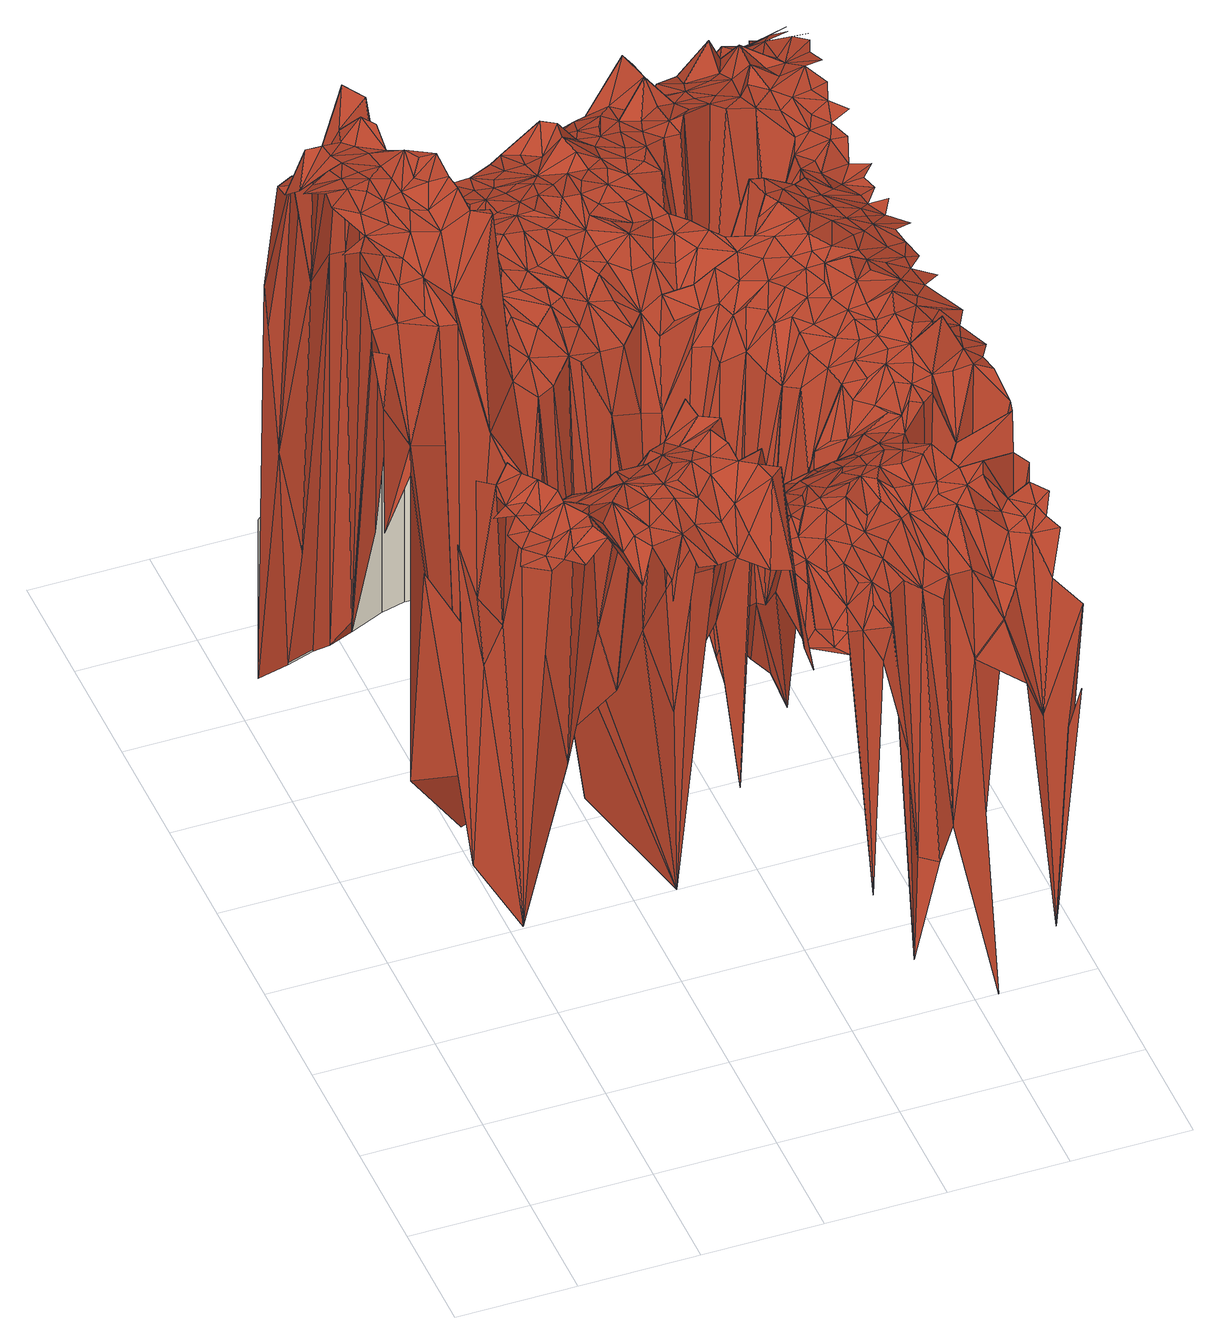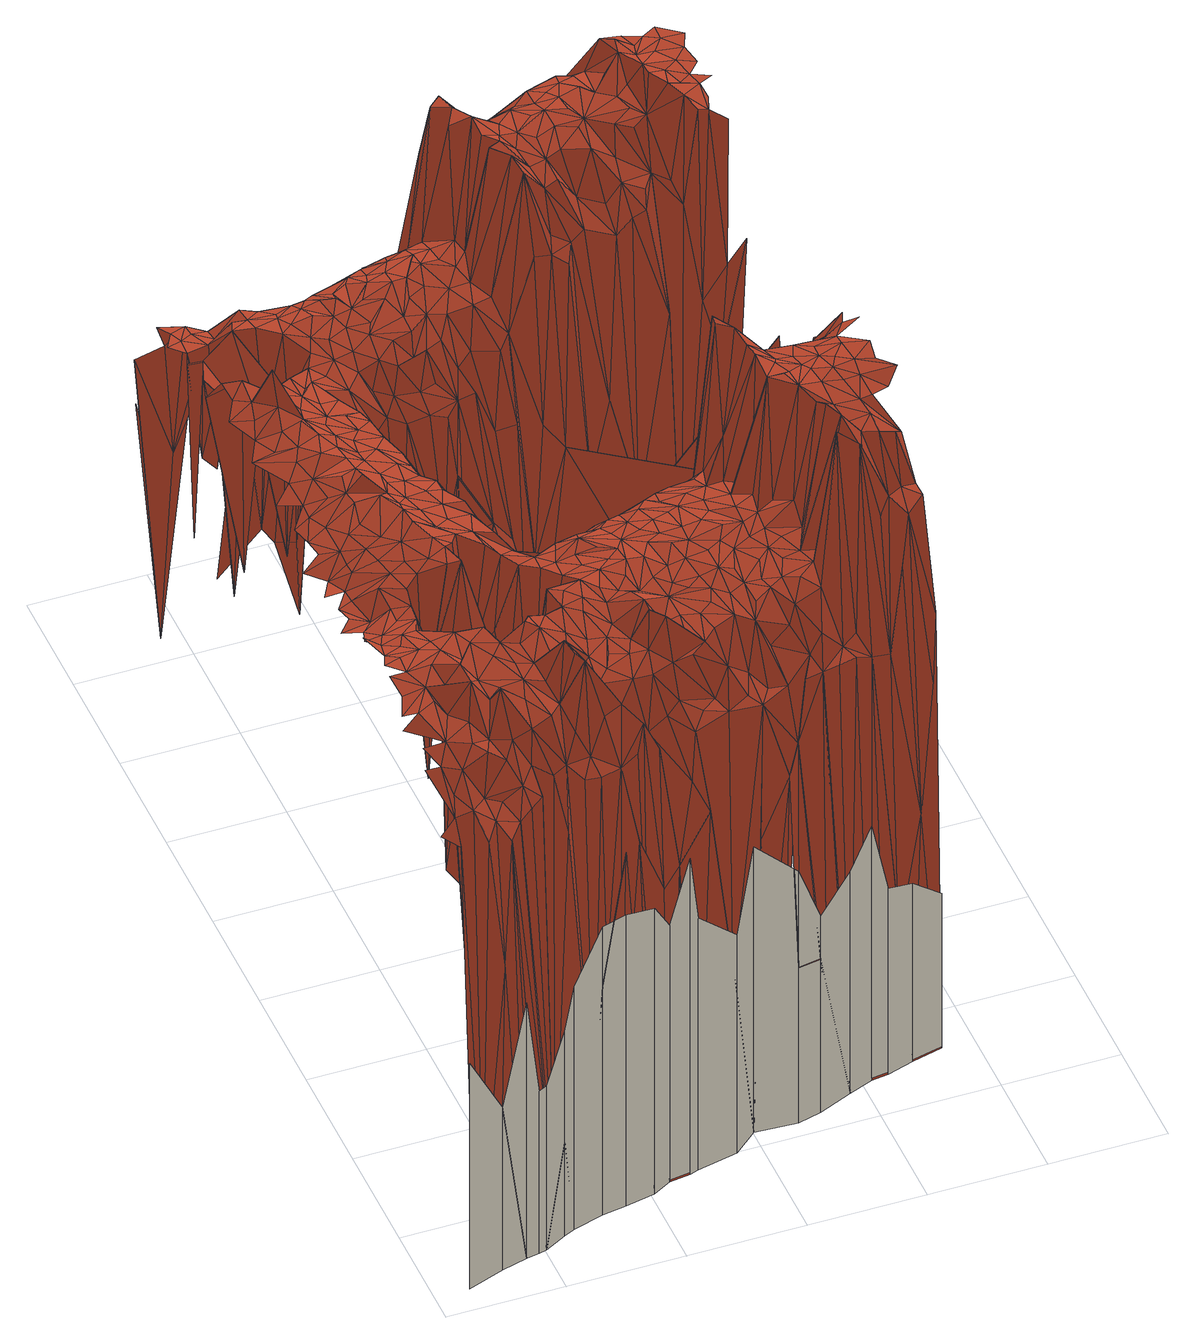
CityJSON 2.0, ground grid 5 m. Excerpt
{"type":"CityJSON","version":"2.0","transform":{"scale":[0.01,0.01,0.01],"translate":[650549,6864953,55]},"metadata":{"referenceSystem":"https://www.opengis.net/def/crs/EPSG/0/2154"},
"CityObjects":{
"building1":{"type":"Building","geometry":[{"type":"MultiSurface","lod":"2","boundaries":[[[0,1,2]],[[1,3,2]],[[4,0,5]],[[3,6,2]],[[7,0,2]],[[8,4,5]],[[0,7,5]],[[8,9,10]],[[6,11,2]],[[12,8,5]],[[9,8,13]],[[11,7,2]],[[9,14,15]],[[16,6,17]],[[8,12,13]],[[7,18,5]],[[11,6,16]],[[14,19,20]],[[14,9,21]],[[18,12,5]],[[22,9,13]],[[11,18,7]],[[9,22,21]],[[12,22,13]],[[23,16,17]],[[24,25,19]],[[11,16,26]],[[19,14,27]],[[28,14,21]],[[25,24,29]],[[14,28,27]],[[16,23,26]],[[22,12,30]],[[12,18,30]],[[24,19,27]],[[18,11,31]],[[31,11,26]],[[32,28,21]],[[23,31,26]],[[22,33,21]],[[28,32,27]],[[18,31,34]],[[33,22,30]],[[18,33,30]],[[24,35,29]],[[36,32,21]],[[33,36,21]],[[33,18,34]],[[35,24,27]],[[31,23,37]],[[34,31,38]],[[31,37,39]],[[32,35,27]],[[37,23,40]],[[33,34,38]],[[41,32,36]],[[33,41,36]],[[42,43,29]],[[44,31,39]],[[45,33,38]],[[43,42,46]],[[32,41,35]],[[31,44,38]],[[41,33,47]],[[48,37,40]],[[37,44,39]],[[33,45,49]],[[35,41,50]],[[47,33,49]],[[48,44,37]],[[35,42,29]],[[41,47,49]],[[51,48,40]],[[41,52,50]],[[52,41,53]],[[54,45,38]],[[55,56,57]],[[41,49,58]],[[41,59,53]],[[44,48,60]],[[61,62,57]],[[60,48,51]],[[44,54,38]],[[45,54,49]],[[42,35,50]],[[44,60,63]],[[59,41,58]],[[62,61,64]],[[52,65,50]],[[56,62,66]],[[59,52,53]],[[62,56,55]],[[62,55,57]],[[54,44,63]],[[49,54,58]],[[60,67,63]],[[64,46,68]],[[69,60,51]],[[70,71,66]],[[59,65,52]],[[72,69,51]],[[65,42,50]],[[69,72,73]],[[67,54,63]],[[62,70,66]],[[74,71,75]],[[46,42,68]],[[67,60,76]],[[74,77,78]],[[71,70,75]],[[79,59,58]],[[60,69,76]],[[54,79,58]],[[54,67,80]],[[59,81,65]],[[82,74,75]],[[54,83,79]],[[59,79,84]],[[65,81,42]],[[85,67,76]],[[62,64,68]],[[70,86,75]],[[87,54,80]],[[81,59,84]],[[82,77,74]],[[67,87,80]],[[69,85,76]],[[83,54,88]],[[89,77,90]],[[62,91,70]],[[92,93,94]],[[86,82,75]],[[89,92,94]],[[87,67,85]],[[54,87,88]],[[69,95,96]],[[92,89,90]],[[97,93,98]],[[85,69,99]],[[100,86,70]],[[79,83,101]],[[79,102,84]],[[93,92,98]],[[99,69,96]],[[42,81,103]],[[77,82,104]],[[91,62,105]],[[102,81,84]],[[83,88,101]],[[77,106,90]],[[105,62,68]],[[91,100,70]],[[82,86,104]],[[102,79,101]],[[87,85,107]],[[107,85,99]],[[108,92,90]],[[42,103,68]],[[97,98,109]],[[100,110,86]],[[111,77,104]],[[88,87,112]],[[77,111,106]],[[81,102,113]],[[87,107,114]],[[86,110,104]],[[81,113,103]],[[106,115,90]],[[116,117,118]],[[115,108,90]],[[119,99,96]],[[91,105,68]],[[91,110,100]],[[92,120,98]],[[109,121,118]],[[88,122,101]],[[107,99,123]],[[124,87,114]],[[120,92,108]],[[117,125,126]],[[122,102,101]],[[98,121,109]],[[110,111,104]],[[122,88,112]],[[99,119,123]],[[127,116,118]],[[121,128,118]],[[125,117,116]],[[87,124,112]],[[111,115,106]],[[129,91,68]],[[102,130,113]],[[131,126,132]],[[110,91,129]],[[107,124,114]],[[98,120,133]],[[128,127,118]],[[115,120,108]],[[121,98,133]],[[103,134,68]],[[102,122,130]],[[131,132,135]],[[113,136,103]],[[126,125,132]],[[137,131,135]],[[127,125,116]],[[131,137,138]],[[139,107,123]],[[115,111,140]],[[103,136,134]],[[124,122,112]],[[141,110,129]],[[110,142,111]],[[120,115,143]],[[139,124,107]],[[144,129,68]],[[132,137,135]],[[119,145,123]],[[120,146,133]],[[130,147,113]],[[146,121,133]],[[148,115,140]],[[125,127,149]],[[134,144,68]],[[132,125,149]],[[147,136,113]],[[115,148,143]],[[142,110,141]],[[121,150,128]],[[122,147,130]],[[111,142,140]],[[145,139,123]],[[151,127,128]],[[122,124,152]],[[146,120,143]],[[145,119,153]],[[141,129,144]],[[137,132,154]],[[136,155,134]],[[147,122,156]],[[156,122,152]],[[146,150,121]],[[153,119,157]],[[127,151,149]],[[158,124,139]],[[159,151,128]],[[137,160,138]],[[161,148,140]],[[150,159,128]],[[124,158,152]],[[142,161,140]],[[138,160,162,163]],[[136,147,164]],[[165,132,149]],[[166,139,145]],[[132,165,154]],[[155,167,134]],[[165,137,154]],[[136,168,155]],[[167,144,134]],[[141,144,169]],[[151,170,149]],[[166,158,139]],[[168,136,164]],[[142,141,171]],[[148,172,143]],[[148,161,173]],[[172,146,143]],[[145,153,174]],[[175,156,152]],[[147,156,176]],[[158,175,152]],[[177,165,149]],[[178,148,173]],[[160,137,179]],[[180,151,159]],[[153,157,174]],[[146,172,150]],[[137,165,179]],[[150,181,159]],[[172,148,178]],[[161,142,182]],[[151,180,170]],[[147,183,164]],[[184,141,169]],[[155,168,167]],[[166,145,185]],[[186,177,149]],[[170,186,149]],[[181,180,159]],[[158,166,187]],[[141,184,171]],[[185,145,174]],[[172,181,150]],[[175,158,187]],[[142,171,182]],[[183,168,164]],[[183,147,176]],[[157,188,174]],[[161,189,173]],[[156,175,190]],[[156,190,176]],[[180,181,191]],[[144,192,169]],[[186,165,177]],[[172,178,193]],[[189,161,182]],[[194,178,173]],[[168,195,167]],[[144,167,196]],[[180,197,170]],[[181,172,198]],[[168,183,199]],[[200,160,179]],[[165,200,179]],[[166,185,201]],[[178,194,193]],[[181,202,191]],[[184,203,171]],[[204,186,170]],[[188,205,174]],[[205,185,174]],[[187,166,206]],[[192,184,169]],[[160,207,208,162]],[[175,187,206]],[[189,194,173]],[[194,172,193]],[[195,168,199]],[[165,186,200]],[[171,209,182]],[[210,192,144]],[[197,204,170]],[[202,181,198]],[[203,209,171]],[[190,175,206]],[[211,180,191]],[[212,183,176]],[[160,200,207]],[[209,189,182]],[[210,144,196]],[[213,166,201]],[[188,214,205]],[[214,188,215]],[[172,216,198]],[[184,192,203]],[[166,213,206]],[[172,194,216]],[[195,217,167]],[[183,218,199]],[[186,204,219]],[[194,189,220]],[[190,221,176]],[[186,219,200]],[[185,205,222]],[[211,197,180]],[[201,185,222]],[[202,211,191]],[[209,203,223]],[[203,192,223]],[[218,195,199]],[[218,183,212]],[[189,209,224]],[[220,189,224]],[[167,225,196]],[[217,225,167]],[[221,212,176]],[[197,226,204]],[[205,214,222]],[[221,190,206]],[[204,227,219]],[[195,218,217]],[[207,200,228]],[[213,201,222]],[[216,229,198]],[[230,202,198]],[[219,227,200]],[[231,192,210]],[[194,220,232]],[[194,229,216]],[[207,228,233,208]],[[211,226,197]],[[204,226,234]],[[213,235,206]],[[228,200,236]],[[200,227,236]],[[192,237,223]],[[231,210,196]],[[229,194,238]],[[211,202,239]],[[240,209,223]],[[204,234,227]],[[238,194,232]],[[241,214,242]],[[214,241,243]],[[214,243,222]],[[220,224,232]],[[217,218,244]],[[209,240,224]],[[245,213,222]],[[235,221,206]],[[229,230,198]],[[192,231,237]],[[246,218,212]],[[196,225,247]],[[202,230,239]],[[231,196,247]],[[225,217,244]],[[218,248,244]],[[235,213,249]],[[237,250,223]],[[242,214,251]],[[221,246,212]],[[249,213,245]],[[250,240,223]],[[218,246,248]],[[252,228,236]],[[226,211,253]],[[227,254,236]],[[224,240,232]],[[234,226,255]],[[241,242,256]],[[257,229,238]],[[258,245,222]],[[259,231,247]],[[257,238,232]],[[241,258,243]],[[260,211,239]],[[243,258,222]],[[254,252,236]],[[227,234,261]],[[221,235,262]],[[237,231,263]],[[258,241,256]],[[264,225,244]],[[225,265,247]],[[248,264,244]],[[230,260,239]],[[246,221,262]],[[211,260,253]],[[228,266,267,233]],[[231,259,263]],[[252,266,228]],[[250,237,268]],[[255,226,269]],[[226,253,269]],[[240,250,268]],[[230,229,270]],[[258,271,245]],[[272,235,249]],[[242,273,256]],[[274,229,257]],[[273,242,251]],[[272,249,245]],[[240,275,232]],[[225,264,276]],[[227,277,254]],[[248,246,278]],[[265,259,247]],[[279,234,255]],[[277,227,261]],[[275,257,232]],[[235,272,262]],[[225,276,265]],[[229,274,270]],[[271,272,245]],[[234,279,261]],[[260,230,270]],[[277,252,254]],[[264,248,278]],[[280,258,256]],[[266,252,281]],[[253,260,269]],[[282,237,263]],[[275,240,283]],[[259,284,263]],[[273,280,256]],[[285,246,262]],[[252,277,281]],[[237,282,268]],[[273,251,286]],[[274,257,287]],[[279,255,269]],[[258,280,288]],[[289,240,268]],[[271,258,290]],[[246,285,278]],[[257,275,287]],[[277,266,281]],[[272,271,291]],[[284,259,265]],[[283,240,289]],[[292,277,261]],[[290,258,288]],[[279,292,261]],[[272,293,262]],[[264,294,276]],[[284,282,263]],[[276,295,265]],[[296,260,270]],[[273,297,280]],[[260,298,269]],[[274,296,270]],[[297,273,286]],[[277,299,266]],[[271,300,291]],[[298,260,301]],[[260,296,301]],[[302,264,278]],[[303,275,283]],[[304,279,269]],[[294,295,276]],[[280,305,288]],[[282,284,265]],[[300,272,291]],[[306,274,287]],[[292,279,307]],[[282,289,268]],[[275,303,287]],[[308,285,262]],[[274,306,309]],[[310,274,309]],[[277,292,311]],[[293,308,262]],[[305,290,288]],[[293,272,300]],[[285,302,278]],[[302,294,264]],[[298,304,269]],[[307,279,304]],[[274,310,296]],[[271,290,312]],[[313,297,286]],[[314,283,289]],[[266,315,316,267]],[[300,271,312]],[[314,303,283]],[[266,299,317]],[[305,280,318]],[[289,282,319]],[[320,282,265]],[[303,306,287]],[[297,321,280]],[[277,322,299]],[[302,285,323]],[[324,298,301]],[[322,277,311]],[[296,324,301]],[[285,308,323]],[[293,300,325]],[[292,307,326]],[[294,327,295]],[[292,322,311]],[[290,305,328]],[[280,321,318]],[[319,282,329]],[[289,319,329]],[[308,293,325]],[[324,304,298]],[[330,282,320]],[[314,289,331]],[[302,327,294]],[[332,297,313]],[[303,314,331]],[[321,297,333]],[[297,332,333]],[[321,305,318]],[[327,334,295]],[[331,289,329]],[[335,307,304]],[[327,302,323]],[[292,336,322]],[[282,330,337]],[[306,338,309]],[[290,339,312]],[[306,303,340]],[[338,310,309]],[[299,322,317]],[[341,300,312]],[[324,296,342]],[[339,290,328]],[[305,321,328]],[[292,326,336]],[[304,324,343]],[[310,344,296]],[[303,345,340]],[[282,337,329]],[[303,331,346]],[[345,303,346]],[[300,347,325]],[[296,344,342]],[[308,348,323]],[[295,334,349]],[[341,347,300]],[[332,313,350]],[[335,304,343]],[[332,321,333]],[[347,308,325]],[[351,330,320]],[[348,327,323]],[[307,335,326]],[[344,310,352]],[[344,324,342]],[[310,338,352]],[[338,306,340]],[[353,331,329]],[[330,351,337]],[[334,327,349]],[[324,335,343]],[[354,341,312]],[[308,347,355]],[[356,295,349]],[[345,357,340]],[[358,321,332]],[[359,339,328]],[[339,354,312]],[[322,360,317]],[[321,361,328]],[[327,348,362]],[[357,345,346]],[[331,353,346]],[[332,350,363]],[[348,308,364]],[[326,335,336]],[[324,344,365]],[[295,366,265]],[[347,341,367]],[[364,308,355]],[[337,353,329]],[[335,324,365]],[[315,368,369,316]],[[327,370,349]],[[361,359,328]],[[351,320,371]],[[361,321,358]],[[359,354,339]],[[336,335,372]],[[373,327,362]],[[336,374,322]],[[375,344,352]],[[376,358,332]],[[366,320,265]],[[370,327,377]],[[378,338,340]],[[357,378,340]],[[376,332,363]],[[338,375,352]],[[341,379,367]],[[360,322,380]],[[380,322,381]],[[348,373,362]],[[354,379,341]],[[382,357,346]],[[344,383,365]],[[351,384,337]],[[370,385,349]],[[386,335,365]],[[353,382,346]],[[322,374,381]],[[327,373,377]],[[354,359,387]],[[384,353,337]],[[374,336,372]],[[385,356,349]],[[361,358,388]],[[372,335,389]],[[359,361,390]],[[391,344,375]],[[344,391,383]],[[392,364,355]],[[375,338,393]],[[335,386,389]],[[385,370,377]],[[358,376,388]],[[383,386,365]],[[348,364,394]],[[378,357,395]],[[347,396,355]],[[396,347,367]],[[397,351,371]],[[295,356,398]],[[357,382,395]],[[338,378,399]],[[373,348,394]],[[338,399,393]],[[382,353,400]],[[320,401,371]],[[359,402,387]],[[403,376,363]],[[374,380,381]],[[384,351,404]],[[374,372,389]],[[356,385,405]],[[406,354,387]],[[353,407,400]],[[386,383,408]],[[409,361,388]],[[351,397,404]],[[396,392,355]],[[361,409,390]],[[353,384,410]],[[364,392,394]],[[379,406,367]],[[359,390,411]],[[406,379,354]],[[407,353,410]],[[376,409,388]],[[412,375,393]],[[383,391,413]],[[406,414,367]],[[414,396,367]],[[415,374,389]],[[385,377,416]],[[386,417,389]],[[402,359,411]],[[374,418,380]],[[419,391,375]],[[420,378,395]],[[409,376,403]],[[373,421,377]],[[399,412,393]],[[422,386,408]],[[402,406,387]],[[382,420,395]],[[423,382,400]],[[378,420,399]],[[368,424,425,369]],[[405,385,416]],[[421,373,394]],[[417,415,389]],[[390,409,411]],[[401,397,371]],[[392,426,394]],[[391,419,413]],[[412,419,375]],[[417,386,427]],[[383,428,408]],[[386,422,427]],[[382,423,429]],[[366,295,398]],[[430,384,404]],[[420,382,429]],[[407,430,400]],[[396,426,392]],[[418,424,380]],[[377,421,416]],[[320,366,401]],[[428,383,413]],[[384,430,410]],[[404,397,431]],[[374,424,418]],[[356,405,432]],[[433,406,402]],[[434,409,403]],[[374,415,435]],[[412,399,436]],[[430,407,410]],[[430,423,400]],[[433,402,411]],[[426,421,394]],[[406,437,414]],[[437,396,414]],[[399,420,436]],[[409,438,411]],[[428,422,408]],[[430,404,431]],[[409,434,439]],[[415,417,435]],[[419,428,413]],[[397,440,431]],[[441,419,412]],[[442,406,433]],[[443,433,411]],[[444,405,416]],[[441,412,436]],[[445,417,427]],[[422,445,427]],[[440,397,401]],[[438,443,411]],[[424,374,446]],[[447,409,439]],[[409,447,438]],[[426,396,448]],[[433,443,449]],[[406,442,437]],[[421,450,416]],[[423,430,451]],[[356,452,398]],[[374,435,446]],[[442,433,449]],[[421,426,453]],[[452,356,432]],[[396,437,448]],[[423,454,429]],[[455,434,456]],[[420,457,436]],[[428,419,441]],[[458,430,431]],[[454,420,429]],[[422,428,459]],[[445,422,459]],[[417,460,435]],[[434,447,439]],[[457,420,461]],[[447,443,438]],[[450,444,416]],[[450,421,453]],[[454,423,451]],[[420,454,461]],[[449,443,462]],[[463,405,444]],[[426,464,453]],[[464,426,448]],[[417,445,465]],[[442,449,462]],[[460,417,465]],[[466,441,436]],[[440,467,431]],[[468,440,401]],[[405,463,432]],[[469,430,458]],[[447,434,455]],[[445,459,470]],[[443,471,462]],[[430,472,451]],[[442,473,437]],[[466,428,441]],[[457,466,436]],[[464,450,453]],[[474,457,461]],[[443,447,475]],[[437,473,448]],[[471,443,475]],[[366,468,401]],[[424,476,477,425]],[[450,478,444]],[[428,479,459]],[[454,480,461]],[[424,446,481]],[[460,482,435]],[[483,442,462]],[[484,458,431]],[[469,472,430]],[[459,479,470]],[[472,454,451]],[[440,468,485]],[[480,486,461]],[[469,458,487]],[[468,366,488]],[[486,474,461]],[[489,464,448]],[[490,445,470]],[[466,457,491]],[[450,464,492]],[[447,455,493]],[[467,484,431]],[[494,442,483]],[[440,495,467]],[[442,494,473]],[[473,489,448]],[[428,466,496]],[[478,450,492]],[[435,497,446]],[[447,498,475]],[[454,486,480]],[[471,499,462]],[[474,500,457]],[[479,428,501]],[[495,440,485]],[[465,445,502]],[[478,503,444]],[[452,432,504]],[[458,484,487]],[[457,500,491]],[[498,447,493]],[[505,366,398]],[[460,465,502]],[[452,505,398]],[[506,471,475]],[[503,463,444]],[[482,497,435]],[[479,490,470]],[[366,507,488]],[[507,468,488]],[[432,463,504]],[[508,483,462]],[[501,428,496]],[[505,452,509]],[[446,510,481]],[[445,490,502]],[[460,511,482]],[[499,471,512]],[[464,489,492]],[[509,452,513]],[[454,472,514]],[[471,506,512]],[[515,466,491]],[[472,469,516]],[[485,468,507]],[[484,469,487]],[[494,489,473]],[[474,486,517]],[[455,518,493]],[[498,506,475]],[[513,452,504]],[[366,505,519]],[[366,519,507]],[[511,460,502]],[[500,474,517]],[[499,508,462]],[[508,494,483]],[[503,478,492]],[[497,510,446]],[[500,515,491]],[[466,515,496]],[[463,503,520]],[[454,521,486]],[[495,522,467]],[[490,479,523]],[[505,509,513]],[[518,498,493]],[[516,469,524]],[[479,501,523]],[[521,454,514]],[[472,516,525]],[[526,495,485]],[[489,494,527]],[[522,484,467]],[[469,484,524]],[[463,528,504]],[[528,463,520]],[[489,529,492]],[[510,530,481]],[[511,497,482]],[[526,485,507]],[[518,455,531]],[[472,532,514]],[[506,498,533]],[[486,521,517]],[[515,500,534]],[[498,518,533]],[[535,499,512]],[[503,528,520]],[[532,472,525]],[[506,535,512]],[[522,495,526]],[[536,489,527]],[[537,501,496]],[[490,538,502]],[[515,537,496]],[[508,539,494]],[[510,497,530]],[[489,536,529]],[[538,490,523]],[[540,513,504]],[[494,539,527]],[[539,508,499]],[[505,541,519]],[[519,541,507]],[[476,542,543,477]],[[544,503,492]],[[545,500,517]],[[546,506,533]],[[505,513,547]],[[526,507,548]],[[501,549,523]],[[530,542,481]],[[537,515,534]],[[532,521,514]],[[500,550,534]],[[525,516,551]],[[503,552,528]],[[528,540,504]],[[535,506,546]],[[516,524,551]],[[524,484,553]],[[554,511,502]],[[484,522,553]],[[530,497,555]],[[552,503,556]],[[497,511,557]],[[529,558,492]],[[521,545,517]],[[539,499,559]],[[507,560,548]],[[550,500,545]],[[499,535,559]],[[538,554,502]],[[501,537,561]],[[513,540,547]],[[497,557,555]],[[507,541,560]],[[533,518,562]],[[549,538,523]],[[522,526,563]],[[503,544,556]],[[539,564,527]],[[564,536,527]],[[565,505,547]],[[550,537,534]],[[549,501,561]],[[558,544,492]],[[532,525,551]],[[541,505,566]],[[536,558,529]],[[511,554,557]],[[567,518,531]],[[568,546,533]],[[521,532,569]],[[522,563,553]],[[505,565,566]],[[521,569,545]],[[528,552,570]],[[571,530,555]],[[564,539,572]],[[539,559,572]],[[573,526,548]],[[518,567,562]],[[550,574,537]],[[535,546,575]],[[568,533,562]],[[544,558,556]],[[576,538,549]],[[577,540,528]],[[571,542,530]],[[578,524,553]],[[537,574,561]],[[563,526,573]],[[524,578,551]],[[579,536,564]],[[560,573,548]],[[540,580,547]],[[557,581,555]],[[582,567,531]],[[546,568,575]],[[532,583,569]],[[584,552,556]],[[554,538,585]],[[558,536,586]],[[577,528,570]],[[587,532,551]],[[535,588,559]],[[560,541,589]],[[580,565,547]],[[554,581,557]],[[590,549,561]],[[550,545,591]],[[563,578,553]],[[581,571,555]],[[588,564,572]],[[574,550,592]],[[559,588,572]],[[558,593,556]],[[594,535,575]],[[538,576,585]],[[565,595,566]],[[590,576,549]],[[542,596,597,543]],[[545,569,591]],[[542,571,596]],[[552,584,570]],[[588,535,594]],[[583,532,587]],[[574,598,561]],[[599,541,566]],[[536,579,600]],[[567,601,562]],[[536,600,586]],[[601,568,562]],[[565,580,595]],[[598,590,561]],[[550,602,592]],[[573,560,589]],[[540,577,603]],[[581,554,585]],[[578,587,551]],[[569,583,591]],[[580,540,603]],[[602,550,591]],[[541,599,589]],[[593,584,556]],[[571,581,604]],[[579,564,605]],[[606,563,573]],[[595,599,566]],[[606,578,563]],[[576,590,607]],[[584,577,570]],[[608,558,586]],[[568,609,575]],[[564,588,605]],[[610,594,575]],[[558,608,593]],[[611,574,592]],[[582,612,613]],[[571,614,596]],[[574,611,598]],[[601,567,615]],[[609,568,601]],[[610,588,594]],[[616,567,582]],[[587,578,617]],[[571,604,618]],[[583,587,619]],[[590,598,620]],[[583,621,591]],[[585,576,622]],[[581,623,604]],[[600,608,586]],[[596,614,624,597]],[[609,610,575]],[[602,611,592]],[[622,576,607]],[[600,579,625]],[[616,582,613]],[[614,571,618]],[[580,626,595]],[[621,583,619]],[[567,616,615]],[[608,584,593]],[[590,622,607]],[[584,627,577]],[[598,611,620]],[[581,585,628]],[[578,629,617]],[[604,623,618]],[[588,610,630]],[[599,595,631]],[[632,573,589]],[[577,633,603]],[[608,600,625]],[[634,580,603]],[[623,581,628]],[[635,587,617]],[[636,609,601]],[[637,590,620]],[[606,573,638]],[[639,601,615]],[[627,633,577]],[[611,602,640]],[[599,632,589]],[[590,637,622]],[[636,610,609]],[[578,606,641]],[[595,626,631]],[[642,579,605]],[[587,635,619]],[[634,626,580]],[[579,642,625]],[[584,608,643]],[[636,601,644]],[[629,578,641]],[[573,632,638]],[[611,645,620]],[[601,639,644]],[[646,588,630]],[[635,621,619]],[[629,635,617]],[[623,647,618]],[[588,648,605]],[[649,602,591]],[[650,608,625]],[[633,634,603]],[[585,622,651]],[[610,652,630]],[[621,649,591]],[[653,599,631]],[[628,585,651]],[[647,623,654]],[[611,640,655]],[[653,632,599]],[[645,637,620]],[[608,650,643]],[[584,656,627]],[[652,610,636]],[[641,606,638]],[[645,611,655]],[[602,649,640]],[[656,584,643]],[[657,614,618]],[[648,588,646]],[[614,658,659,624]],[[642,650,625]],[[634,633,660]],[[626,634,660]],[[622,637,651]],[[623,661,654]],[[656,633,627]],[[661,623,628]],[[635,629,662]],[[652,646,630]],[[637,645,663]],[[664,636,644]],[[647,657,618]],[[621,635,665]],[[650,656,643]],[[666,653,631]],[[626,667,631]],[[632,668,638]],[[626,660,669]],[[666,632,653]],[[614,657,658]],[[640,649,655]],[[652,636,664]],[[661,647,654]],[[637,670,651]],[[660,633,671]],[[650,642,672]],[[633,656,671]],[[629,641,673]],[[674,645,655]],[[675,641,638]],[[667,626,669]],[[629,676,662]],[[666,668,632]],[[667,666,631]],[[677,642,605]],[[645,674,663]],[[678,656,650]],[[679,635,662]],[[680,628,651]],[[681,637,663]],[[668,675,638]],[[652,682,646]],[[648,677,605]],[[649,621,683]],[[661,628,684]],[[637,681,670]],[[682,648,646]],[[649,685,655]],[[621,665,683]],[[661,657,647]],[[685,674,655]],[[676,629,673]],[[628,680,684]],[[656,686,671]],[[642,687,672]],[[670,681,651]],[[660,688,669]],[[635,679,665]],[[687,642,689]],[[641,675,673]],[[690,650,672]],[[668,666,691]],[[688,660,671]],[[676,679,662]],[[648,682,692]],[[666,667,693]],[[642,677,689]],[[694,656,678]],[[690,678,650]],[[657,695,658]],[[674,696,663]],[[668,691,675]],[[681,680,651]],[[696,681,663]],[[685,649,697]],[[686,656,698]],[[674,685,697]],[[661,695,657]],[[658,699,700,659]],[[656,694,698]],[[686,701,671]],[[687,690,672]],[[695,702,658]],[[703,661,684]],[[704,667,669]],[[665,679,705]],[[706,666,693]],[[680,681,707]],[[690,694,678]],[[691,666,708]],[[667,706,693]],[[701,688,671]],[[680,703,684]],[[709,687,689]],[[710,679,676]],[[675,711,673]],[[649,712,697]],[[674,713,696]],[[711,676,673]],[[674,697,714]],[[688,704,669]],[[715,706,667]],[[677,709,689]],[[686,698,701]],[[712,649,683]],[[695,661,716]],[[679,710,705]],[[713,681,696]],[[675,691,717]],[[681,718,707]],[[719,661,703]],[[666,706,708]],[[718,680,707]],[[704,715,667]],[[661,719,716]],[[690,687,720]],[[694,690,721]],[[713,674,714]],[[710,676,711]],[[687,722,720]],[[709,722,687]],[[703,680,723]],[[695,716,702]],[[711,675,717]],[[681,713,724]],[[680,718,723]],[[718,681,724]],[[688,701,725]],[[694,726,698]],[[691,708,727]],[[665,705,728]],[[704,706,715]],[[726,694,721]],[[665,729,683]],[[701,698,730]],[[710,731,705]],[[704,688,725]],[[697,732,714]],[[691,727,717]],[[712,732,697]],[[719,703,733]],[[710,711,734]],[[735,690,720]],[[690,735,721]],[[702,716,736]],[[737,703,723]],[[732,713,714]],[[699,738,739,700]],[[731,740,705]],[[698,726,730]],[[706,704,741]],[[716,719,742]],[[718,737,723]],[[731,710,734]],[[729,712,683]],[[713,743,724]],[[743,718,724]],[[703,737,733]],[[719,733,742]],[[708,706,744]],[[705,740,728]],[[735,726,721]],[[701,745,725]],[[732,746,713]],[[747,711,717]],[[729,665,728]],[[746,743,713]],[[732,712,748]],[[711,749,734]],[[745,701,730]],[[750,704,725]],[[708,751,727]],[[737,718,752]],[[718,743,752]],[[736,716,742]],[[727,751,717]],[[753,706,741]],[[733,737,742]],[[711,747,749]],[[704,754,741]],[[755,731,734]],[[740,731,756]],[[726,745,730]],[[751,708,744]],[[748,712,757]],[[751,747,717]],[[746,732,758]],[[745,750,725]],[[754,704,750]],[[749,755,734]],[[743,746,758]],[[706,753,744]],[[743,759,752]],[[731,755,756]],[[712,729,757]],[[760,732,748]],[[761,737,752]],[[737,762,742]],[[740,763,728]],[[754,753,741]],[[763,740,756]],[[732,760,758]],[[759,761,752]],[[751,764,747]],[[762,737,765]],[[759,743,766]],[[767,736,742]],[[737,761,765]],[[768,748,757]],[[747,769,749]],[[764,751,744]],[[755,770,756]],[[768,760,748]],[[738,771,772,739]],[[754,750,773]],[[769,755,749]],[[774,729,728]],[[743,758,775]],[[763,774,728]],[[770,763,756]],[[729,768,757]],[[764,776,747]],[[762,767,742]],[[753,754,777]],[[776,769,747]],[[753,778,744]],[[743,775,766]],[[767,771,736]],[[758,760,775]],[[778,764,744]],[[779,768,729]],[[761,780,765]],[[781,761,759]],[[767,762,765]],[[763,770,782]],[[774,779,729]],[[783,759,766]],[[770,755,784]],[[774,763,785]],[[755,769,786]],[[760,768,787]],[[778,753,777]],[[763,782,785]],[[780,767,765]],[[783,781,759]],[[764,778,788]],[[764,789,776]],[[761,790,780]],[[755,786,784]],[[768,779,791]],[[782,770,792]],[[789,769,776]],[[775,783,766]],[[790,761,781]],[[768,793,787]],[[760,794,775]],[[794,760,787]],[[771,795,796,772]],[[767,780,797]],[[767,798,771]],[[793,768,791]],[[774,799,779]],[[800,764,788]],[[792,770,784]],[[769,789,786]],[[780,801,797]],[[774,785,802]],[[789,764,800]],[[790,801,780]],[[767,797,803]],[[779,799,791]],[[785,782,802]],[[798,767,804]],[[783,775,805]],[[793,794,787]],[[799,774,802]],[[782,792,806]],[[797,801,803]],[[783,807,781]],[[775,794,805]],[[807,790,781]],[[801,790,808]],[[809,793,791]],[[786,810,784]],[[799,809,791]],[[786,789,811]],[[810,792,784]],[[782,806,802]],[[790,807,808]],[[807,783,805]],[[767,812,804]],[[812,767,803]],[[798,804,813]],[[794,793,814]],[[795,813,815,796]],[[792,810,816]],[[809,799,817]],[[805,794,818]],[[801,812,803]],[[794,814,818]],[[819,799,802]],[[799,819,817]],[[820,792,816]],[[821,807,805]],[[792,820,806]],[[807,822,808]],[[823,801,808]],[[809,824,793]],[[812,801,825]],[[793,824,814]],[[806,826,802]],[[804,827,813]],[[828,809,817]],[[829,805,818]],[[812,827,804]],[[821,805,830]],[[813,831,832,815]],[[807,821,833]],[[826,819,802]],[[801,823,825]],[[822,807,833]],[[814,829,818]],[[822,823,808]],[[819,828,817]],[[809,828,834]],[[805,829,830]],[[824,809,834]],[[827,831,813]],[[835,812,825]],[[824,829,814]],[[831,836,837,832]],[[828,819,838]],[[835,827,812]],[[831,827,836]],[[821,839,833]],[[823,835,825]],[[840,822,833]],[[829,841,830]],[[839,821,830]],[[828,842,834]],[[840,823,822]],[[842,824,834]],[[841,839,830]],[[827,843,836]],[[835,843,827]],[[839,840,833]],[[844,829,824]],[[841,829,845]],[[835,823,846]],[[823,840,846]],[[839,841,845]],[[829,844,847]],[[843,835,848]],[[836,849,850,837]],[[843,851,836]],[[848,835,846]],[[829,847,852]],[[829,852,845]],[[853,840,839]],[[840,854,846]],[[854,840,853]],[[855,843,848]],[[843,855,851]],[[855,848,846]],[[856,839,845]],[[853,839,857]],[[854,858,846]],[[858,855,846]],[[858,854,853]],[[858,853,859]],[[855,858,860]],[[851,855,861]],[[862,855,860]],[[849,861,863,850]],[[858,864,860]],[[855,862,861]]],"semantics":{"surfaces":[{"type":"RoofSurface"},{"type":"WallSurface"}],"values":[0,0,0,0,0,0,0,0,0,0,0,0,0,0,0,0,0,0,0,0,0,0,0,0,0,0,0,0,0,0,0,0,0,0,0,0,0,0,0,0,0,0,0,0,0,0,0,0,0,0,0,0,0,0,0,0,0,0,0,0,0,0,0,0,0,0,0,0,0,0,0,0,0,0,0,0,0,0,0,0,0,0,0,0,0,0,0,0,0,0,0,0,0,0,0,0,0,0,0,0,0,0,0,0,0,0,0,0,0,0,0,0,0,0,0,0,0,0,0,0,0,0,0,0,0,0,0,0,0,0,0,0,0,0,0,0,0,0,0,0,0,0,0,0,0,0,0,0,0,0,0,0,0,0,0,0,0,0,0,0,0,0,0,0,0,0,0,0,0,0,0,0,0,0,0,0,0,0,0,0,0,0,0,0,0,0,0,0,0,0,0,0,0,0,0,0,0,0,0,0,0,0,0,0,0,0,0,0,0,0,0,0,0,0,0,0,0,0,0,0,0,0,0,0,0,0,0,0,0,0,0,0,0,0,0,0,0,0,0,0,0,0,0,0,0,0,0,0,0,0,0,1,0,0,0,0,0,0,0,0,0,0,0,0,0,0,0,0,0,0,0,0,0,0,0,0,0,0,0,0,0,0,0,0,0,0,0,0,0,0,0,0,0,0,0,0,0,0,0,0,0,0,0,0,0,0,0,0,0,0,0,0,0,0,0,0,0,0,0,0,0,0,0,0,1,0,0,0,0,0,0,0,0,0,0,0,0,0,0,0,0,0,0,0,0,0,0,0,0,0,0,0,0,0,0,0,0,0,0,0,0,0,0,0,0,0,0,0,0,0,0,0,0,0,0,0,0,0,0,0,1,0,0,0,0,0,0,0,0,0,0,0,0,0,0,0,0,0,0,0,0,0,0,0,0,0,0,0,0,0,0,0,0,0,0,0,0,0,0,0,0,0,0,0,0,0,0,0,0,0,0,0,0,0,0,0,0,0,0,0,1,0,0,0,0,0,0,0,0,0,0,0,0,0,0,0,0,0,0,0,0,0,0,0,0,0,0,0,0,0,0,0,0,0,0,0,0,0,0,0,0,0,0,0,0,0,0,0,0,0,0,0,0,0,0,0,0,0,0,0,0,0,0,0,0,0,0,0,0,0,0,0,0,0,0,0,0,0,0,0,0,0,0,0,0,0,0,0,0,0,0,0,0,0,1,0,0,0,0,0,0,0,0,0,0,0,0,0,0,0,0,0,0,0,0,0,0,0,0,0,0,0,0,0,0,0,0,0,0,0,0,0,0,0,0,0,0,0,0,0,0,0,0,0,0,0,0,0,0,0,0,0,0,0,0,0,0,0,0,0,0,0,0,0,0,0,0,0,0,0,0,0,0,0,0,0,0,0,0,0,0,0,0,0,0,0,0,0,0,0,1,0,0,0,0,0,0,0,0,0,0,0,0,0,0,0,0,0,0,0,0,0,0,0,0,0,0,0,0,0,0,0,0,0,0,0,0,0,0,0,0,0,0,0,0,0,0,0,0,0,0,0,0,0,0,0,0,0,0,0,0,0,0,0,0,0,0,0,0,0,0,0,0,0,0,0,0,0,0,0,0,0,0,0,0,0,0,0,0,0,0,0,0,0,0,0,1,0,0,0,0,0,0,0,0,0,0,0,0,0,0,0,0,0,0,0,0,0,0,0,0,0,0,0,0,0,0,0,0,0,0,0,0,0,0,0,0,0,0,0,0,0,0,0,0,0,0,0,0,0,0,0,0,0,0,0,0,0,0,0,0,0,0,0,0,0,0,0,0,0,0,0,0,0,0,0,0,0,0,0,0,0,0,0,0,0,0,0,0,0,0,0,0,0,0,0,0,0,0,0,0,0,0,0,1,0,0,0,0,0,0,0,0,0,0,0,0,0,0,0,0,0,0,0,0,0,0,0,0,0,0,0,0,0,0,0,0,0,0,0,0,0,0,0,0,0,0,0,0,0,0,0,0,0,0,0,0,0,0,0,0,0,0,0,0,0,0,0,0,0,0,0,0,0,0,0,0,0,0,0,0,0,0,0,0,0,0,0,0,0,0,0,0,0,0,0,0,0,0,0,0,0,0,0,0,0,0,0,0,0,0,0,0,0,0,0,0,0,0,0,0,0,0,0,0,0,0,0,0,1,0,0,0,0,0,0,0,0,0,0,0,0,0,0,0,0,0,0,0,0,0,0,0,0,0,0,0,0,0,0,0,0,0,0,0,0,0,0,0,0,0,0,0,0,0,0,0,0,0,0,0,0,0,0,0,0,0,0,0,0,0,0,0,0,0,0,0,0,0,0,0,0,0,0,0,0,0,0,0,0,0,0,0,0,0,0,0,0,0,0,0,0,0,0,0,0,0,1,0,0,0,0,0,0,0,0,0,0,0,0,0,0,0,0,0,0,0,0,0,0,0,0,0,0,0,0,0,0,0,0,0,0,0,0,0,0,0,0,0,0,0,0,0,0,0,0,0,0,0,1,0,0,0,0,0,0,0,0,0,0,0,0,0,0,0,0,0,0,0,0,0,0,0,0,0,0,0,0,0,0,0,0,0,0,0,0,0,0,0,0,0,0,0,0,0,0,0,0,0,0,0,0,0,0,0,0,0,0,0,0,0,0,0,0,0,0,0,0,0,0,0,1,0,0,0,0,0,0,0,0,0,0,0,0,0,0,0,0,0,0,0,0,0,0,0,0,0,0,0,0,0,0,0,0,0,0,0,0,0,0,0,0,0,0,0,0,0,0,0,0,0,0,0,0,0,0,0,0,0,0,0,0,0,0,0,0,0,0,0,0,0,0,0,0,0,0,0,0,0,0,1,0,0,0,0,0,0,0,0,0,0,0,0,0,0,0,0,0,0,0,0,0,0,0,0,0,0,0,0,0,0,0,0,0,0,0,0,0,0,0,0,0,0,0,0,0,0,0,0,0,0,0,0,0,0,0,0,0,0,0,0,0,0,0,0,0,0,0,0,1,0,0,0,0,0,0,0,0,0,0,0,0,0,0,0,0,0,0,0,0,0,0,0,0,0,0,0,0,0,0,0,0,0,0,0,0,0,0,0,0,0,0,0,0,0,0,0,0,0,0,0,0,0,0,0,0,0,0,0,0,0,0,0,0,0,1,0,0,0,0,0,0,0,0,0,0,0,0,0,0,0,0,0,0,0,0,0,0,0,0,0,0,0,0,0,0,0,0,0,0,0,0,0,0,0,0,0,0,0,1,0,0,0,0,0,0,0,0,0,0,0,0,0,0,0,0,0,0,0,0,0,0,0,0,0,0,0,0,0,0,0,0,0,0,0,0,1,0,0,0,0,0,0,0,0,0,0,0,0,0,0,0,0,0,0,0,0,0,1,0,0,0,0,0,0,0,0,0,0,0,0,0,1,0,0,0,0,0,0,0,0,0,0,0,0,0,0,0,0,0,0,0,0,0,0,1,0,0,0,0,0,0,0,0,0,0,0,0,0,0,0,0,0,0,0,1,0,0]}}]}
},
"vertices":[
[136,444,2933],[100,360,2926],[204,368,2939],[198,289,2929],[117,539,2930],[198,518,2945],[264,329,2934],[255,440,2946],[179,614,2947],[163,682,2947],[99,643,2937],[338,453,2962],[264,575,2961],[235,663,2959],[180,823,2933],[157,757,2937],[315,370,2938],[335,282,2922],[351,558,3007],[160,972,2252],[124,887,2920],[265,781,3000],[304,708,3015],[444,333,2984],[208,1028,1853],[118,1069,2452],[403,388,3012],[260,963,2093],[241,868,2990],[190,1093,804],[352,623,3015],[414,459,3006],[324,928,2576],[392,706,2881],[418,562,2927],[356,995,522],[347,850,2644],[518,364,2862],[476,605,2916],[477,473,2931],[559,264,2764],[411,802,2664],[568,1076,1207],[74,1304,2129],[554,572,2934],[444,662,2895],[97,1510,916],[458,742,2864],[579,405,2892],[527,713,2880],[408,992,2094],[632,352,2865],[479,929,2599],[460,872,2654],[642,679,2915],[179,1949,2676],[117,1964,2696],[138,1897,2455],[555,794,2782],[560,872,2719],[648,428,2897],[115,1826,1900],[256,1924,2214],[596,514,2931],[232,1859,2129],[547,954,2598],[146,2044,2730],[692,542,2930],[464,1929,230],[766,387,2859],[252,2050,2730],[137,2144,2951],[700,319,2703],[678,253,2657],[167,2221,2971],[213,2159,2862],[718,472,2906],[217,2295,2978],[97,2222,2979],[660,803,2868],[685,619,2931],[633,1009,2581],[266,2235,2914],[674,706,2905],[642,910,2667],[789,529,2917],[296,2149,2824],[774,598,2934],[766,684,2920],[133,2432,3038],[230,2381,3018],[414,2031,2677],[226,2511,3036],[74,2574,3009],[146,2525,3029],[808,322,2728],[888,328,2712],[139,2644,2976],[233,2589,3022],[837,437,2843],[371,2067,2714],[778,783,2884],[747,870,2700],[697,1097,1825],[343,2230,2880],[411,1959,2138],[323,2325,2980],[881,512,2900],[291,2470,3036],[221,2683,2992],[402,2167,2815],[389,2270,2965],[854,719,2918],[758,983,2628],[833,604,2931],[338,2418,3016],[196,2872,2949],[133,2922,2702],[133,2770,2846],[980,353,2698],[323,2529,3041],[276,2698,3000],[850,814,2882],[948,446,2813],[919,685,2935],[198,2937,2721],[127,2985,2695],[260,2860,2958],[261,2772,2979],[487,2021,2671],[835,898,2842],[102,3061,2143],[209,3047,2672],[304,2596,3025],[785,1123,1470],[134,3117,1845],[829,1023,2617],[195,3146,1209],[135,3211,41],[963,597,2921],[424,2364,2992],[507,2130,2718],[503,2243,2954],[404,2503,3037],[600,1972,2134],[1018,488,2848],[393,2587,3035],[901,926,2839],[421,2444,3016],[264,2972,2720],[388,2701,3009],[329,2844,2968],[953,755,2919],[1048,414,2749],[251,3090,2450],[862,1091,2573],[928,836,2883],[1099,322,2625],[993,679,2938],[364,2788,2982],[269,3243,41],[490,2342,2983],[269,3243,953],[135,3211,835],[904,997,2658],[313,3120,2046],[1068,576,2976],[905,1162,1704],[923,1059,2612],[605,2082,2683],[356,2927,2954],[605,2198,3063],[496,2609,3069],[524,2428,3045],[1148,428,2986],[1027,768,2992],[1014,859,2989],[321,3037,2690],[487,2484,3032],[305,3185,638],[409,2840,3075],[450,2677,3024],[602,2322,3077],[1005,971,2987],[669,2126,3084],[1126,516,2992],[406,3031,3080],[1070,690,2974],[1186,313,2605],[593,2393,3081],[1083,802,3004],[444,2769,3083],[742,2106,2236],[527,2537,3079],[598,2535,3080],[1004,1177,1861],[824,1976,1531],[509,2865,2436],[537,2661,2533],[1005,1085,2647],[412,3179,2109],[1174,603,2983],[537,2749,2466],[671,2163,3076],[464,2932,3080],[1202,475,2986],[1162,746,2450],[385,3281,41],[385,3281,996],[685,2283,2603],[774,1999,1743],[584,2849,2442],[1126,936,2360],[1182,686,2467],[1253,361,2157],[1264,290,2098],[602,2602,2505],[1052,1216,1206],[1092,1034,2244],[448,3098,2179],[635,2460,2482],[1189,871,2403],[1269,563,2384],[735,2200,2371],[717,2369,2451],[1076,1244,281],[552,2911,2424],[513,3129,2154],[457,3291,41],[679,2642,2500],[680,2719,2482],[834,2075,2154],[733,2492,2487],[457,3291,1343],[561,3018,2380],[1222,802,2438],[475,3174,2122],[829,2162,2282],[664,2547,2508],[629,2771,2465],[787,2365,2444],[1314,406,2191],[1372,358,2122],[1327,515,2321],[1112,1182,1902],[1274,663,2432],[1214,968,2372],[853,1983,1207],[1144,1082,2207],[1274,759,2455],[800,2272,2408],[1422,318,2100],[535,3261,156],[662,2867,2442],[554,3197,2127],[626,2966,2417],[1386,414,2164],[750,2590,2510],[1347,585,2385],[924,2024,874],[699,2808,2460],[600,3131,2251],[1281,883,2409],[902,2095,2174],[1206,1187,1900],[996,2005,147],[563,3332,41],[563,3332,1178],[892,2230,2360],[698,2952,2424],[752,2746,2481],[1347,670,2432],[1352,763,2463],[1441,392,2150],[751,2669,2497],[838,2470,2473],[1165,1267,1396],[628,3213,2126],[1267,1081,2244],[682,3051,2362],[1463,458,2218],[589,3268,928],[993,2167,2237],[872,2371,2440],[977,2075,1278],[1325,980,2372],[1514,314,871],[848,2557,2491],[1414,543,2335],[967,2287,2398],[1447,646,2408],[1380,729,2455],[661,3155,2180],[1375,858,2432],[1294,1202,2137],[1252,1290,1528],[831,2784,2475],[1507,403,2128],[781,2945,2434],[658,3330,515],[1427,807,2451],[755,2857,2455],[1337,1129,2219],[934,2447,2454],[760,2989,2423],[1492,566,2336],[902,2616,2511],[723,3098,2305],[1408,971,2387],[834,2668,2507],[870,2733,2489],[709,3230,2127],[1495,754,2454],[1578,373,1976],[980,2366,2425],[710,3396,41],[710,3396,1047],[710,3396,827],[1532,520,2265],[986,2233,2328],[1104,2071,867],[1588,522,2250],[758,3280,1857],[1381,1059,2318],[851,2943,2438],[1450,894,2425],[822,3152,2275],[1370,1213,2131],[1545,617,2373],[1064,2241,2302],[1041,2161,2197],[1021,2314,2404],[1628,404,2106],[1571,463,2187],[1347,1280,680],[866,3105,2378],[787,3248,2136],[1130,2194,2191],[990,2705,2506],[1552,699,2412],[984,2617,2501],[1492,820,2459],[866,2879,2461],[838,3037,2414],[926,2863,2476],[982,2464,2451],[1072,2380,2426],[1500,965,2402],[1456,1094,2319],[1416,1326,1852],[1664,331,1538],[1157,2137,1909],[935,2769,2488],[1125,2307,2352],[1586,791,2462],[1492,1030,2374],[1436,1341,1529],[1056,2496,2461],[1653,495,2190],[1611,656,2386],[810,3422,835],[1658,584,2295],[1444,1164,2201],[1701,364,447],[1511,1100,2302],[923,2977,2434],[1559,1803,1206],[1546,884,2441],[810,3422,41],[810,3422,1330],[1430,1262,2101],[1224,2081,1201],[869,3243,2141],[1518,1192,2203],[913,3307,2124],[1035,2787,2493],[1741,435,891],[1503,1258,2131],[1073,2609,2490],[1635,871,2451],[846,3418,1828],[834,3350,831],[1145,2450,2439],[989,2943,2451],[1230,2201,2184],[1463,1313,1533],[943,3077,2409],[1645,713,2409],[1722,529,2209],[926,3183,2193],[1697,634,2330],[1013,2880,2469],[1578,1053,2374],[1060,2703,2512],[1590,1135,2314],[1132,2550,2478],[1662,1018,2401],[1298,2104,861],[1575,1759,865],[1138,2645,2493],[1200,2378,2409],[1438,2005,1851],[1718,762,2421],[1815,394,877],[1285,2164,1858],[1527,1372,1532],[1690,898,2446],[1228,2306,2328],[1013,3003,2437],[1789,512,2159],[1283,2243,2223],[1775,692,2373],[1115,2802,2492],[1072,2923,2463],[1640,970,2417],[960,3266,2154],[1606,1276,2135],[1021,3206,2275],[951,3381,1507],[1128,2888,2476],[1219,2571,2471],[1633,1204,2228],[1071,3044,2429],[1249,2425,2418],[995,3413,41],[995,3413,1505],[1660,1114,2349],[1044,3121,2408],[1163,2939,2460],[1232,2496,2444],[1333,2291,2245],[1365,2150,1845],[1646,1556,764],[1733,840,2464],[1886,437,1004],[1057,3312,2140],[1188,2736,2509],[1741,970,2425],[1831,598,2236],[1865,480,2110],[1427,2073,1203],[1190,2839,2488],[1773,920,2449],[1813,712,2375],[1656,1378,1214],[1102,3169,2396],[1079,3410,838],[1913,550,2158],[1750,1070,2384],[1785,797,2436],[1681,1256,2176],[1331,2384,2381],[1614,1650,868],[1715,1186,2264],[1367,2498,2466],[1980,450,1799],[1925,59,452],[1259,2729,2512],[1385,2223,2166],[1153,3036,2441],[1093,3257,2173],[1256,2632,2485],[1864,803,2422],[1714,1449,2111],[1755,1141,2337],[1167,3208,2381],[1266,2890,2480],[1486,2147,2140],[1516,1968,724],[1435,2331,2273],[1163,3115,2423],[1869,712,2368],[1429,2405,2381],[1832,1021,2431],[1312,2678,2486],[1943,645,2262],[1097,3501,41],[1097,3501,1158],[1735,1296,2156],[1230,3056,2441],[1322,2583,2474],[1097,3501,847],[1161,3305,2172],[1852,895,2460],[1552,2228,2240],[1553,2029,2136],[1408,2567,2450],[1461,2267,2185],[1550,1906,537],[1841,1101,2396],[1252,3139,2547],[1293,2810,2503],[1830,1233,2341],[2018,484,737],[1896,989,2436],[1552,2105,2160],[1322,2938,2533],[1220,3374,2135],[2007,555,2155],[1963,806,2407],[1376,2747,2508],[1297,3018,2551],[1253,3216,2373],[1809,1347,2229],[1725,1536,1918],[1694,1735,2214],[2002,700,2368],[1632,1952,2232],[1948,916,2461],[1632,1664,1535],[1174,3441,552],[1255,3292,2240],[1951,760,2386],[1735,1648,2262],[1459,2488,2423],[1345,2872,2492],[1497,2328,2252],[1416,2664,2477],[2102,456,1956],[1663,1825,2218],[1764,1412,2179],[1491,2572,2438],[1604,2163,2313],[1304,3090,2559],[1557,2311,2302],[1519,2409,2339],[1628,2079,2312],[1919,1051,2415],[1838,1480,2388],[1901,1166,2381],[1214,3519,1842],[2167,382,1672],[1546,2490,2417],[2095,562,2070],[1411,2840,2504],[2069,759,2395],[1952,1114,2399],[1413,2917,2489],[1334,3167,2427],[1999,957,2462],[1822,1586,2386],[1725,1900,2388],[1274,3543,41],[1274,3543,1334],[1939,1257,2395],[1508,2689,2472],[2062,653,2358],[1789,1699,2384],[1663,2040,2377],[1385,3102,2443],[1467,2774,2507],[1606,2400,2398],[1850,1399,2371],[1628,2274,2394],[1347,3246,2367],[1255,3429,1939],[1908,1319,2388],[1316,3324,2207],[1976,1207,2409],[2067,838,2417],[1726,1969,2398],[1428,3017,2464],[2172,520,2043],[1681,2154,2408],[2006,1034,2190],[1790,1801,2403],[1788,1879,2416],[2239,400,1474],[2177,609,2247],[1557,2581,2440],[1927,1446,2417],[1322,3465,1555],[2052,896,1987],[1773,2086,2434],[1494,2870,2505],[2181,693,2279],[1412,3162,2427],[1915,1553,2426],[1723,2283,2436],[2048,1129,1475],[1894,1690,2432],[1401,3334,2157],[2263,326,470],[1625,2524,2429],[2009,1461,2450],[1437,3263,2384],[2022,1254,2428],[1671,2446,2431],[2162,833,2427],[1813,2012,2453],[1470,3071,2455],[1625,2674,1561],[1551,2815,2512],[2004,1368,2437],[2139,772,2415],[1846,1796,2428],[1312,3554,41],[1312,3554,1662],[1518,2936,2493],[1869,1926,2451],[2062,1199,2452],[2251,558,2256],[1601,2762,2492],[1965,1629,2448],[1387,3420,2137],[2130,1148,2089],[1793,2196,2451],[1493,3146,2438],[2058,1317,2451],[2254,633,2277],[2223,736,2296],[1590,2898,2508],[2350,285,1668],[2315,335,1436],[1402,3568,41],[2299,464,2094],[2397,391,1993],[1709,2377,2440],[1407,3521,1508],[1717,2504,2105],[1549,3063,2461],[1683,2558,1819],[1525,3213,2427],[1439,3384,2254],[1402,3568,1356],[2110,1228,2459],[1978,1780,2472],[2040,1524,2466],[1510,3331,2333],[1805,2309,2471],[2225,836,1741],[1948,1872,2468],[1912,2051,2481],[2030,1602,2472],[1983,1724,2471],[1798,2466,1958],[2311,670,2290],[1573,3141,2444],[1884,2137,2479],[2361,537,2268],[1650,2834,2095],[1865,2262,2487],[2191,1193,2214],[2101,1410,2472],[2330,606,2280],[1620,3014,2480],[2302,876,1853],[1483,3533,1222],[2307,896,2370],[1750,2855,1712],[2139,1312,2479],[1582,3271,2410],[2326,774,2316],[1948,1946,2486],[1478,3424,2145],[1670,2920,2509],[2119,1492,2493],[1535,3586,1841],[1483,3613,41],[1483,3613,1505],[2052,1677,2483],[1570,3481,2148],[1845,2378,2492],[1644,3090,2463],[2380,706,2308],[1872,2542,2545],[1980,2028,2507],[2048,1868,2524],[1958,2106,2511],[2047,1765,2496],[1626,3194,2439],[2112,1634,2532],[2209,1274,2504],[1964,2261,2548],[1721,2994,2519],[1970,2174,2541],[1927,2380,2548],[2369,1063,2424],[2208,1385,2690],[1899,2442,2544],[1659,3325,2597],[1692,3181,2595],[2358,856,2338],[1822,2865,1429],[1601,3384,2341],[1735,2910,2516],[2152,1549,2542],[2279,1243,2542],[2146,1751,2540],[2248,1186,1500],[2283,1359,2526],[2025,2069,2545],[2360,941,1514],[2055,1961,2572],[2213,1459,2560],[1601,3563,565],[1722,3120,2487],[1772,2971,2551],[2234,1556,2519],[1611,3639,41],[1611,3639,1535],[2209,1662,2519],[1611,3639,1854],[1681,3442,2209],[2216,1842,2502],[1928,2536,2538],[2132,1979,2517],[1679,3264,2594],[2121,2044,2515],[2391,1141,2405],[1977,2465,2526],[2035,2319,2511],[1857,2941,986],[1795,3130,2471],[1820,3040,2507],[2117,1899,2534],[1668,3585,1254],[2095,2254,2501],[1752,3293,2380],[1664,3512,2152],[2342,1303,2509],[2304,1444,2507],[2351,1212,2523],[1718,3375,2291],[1781,3213,2443],[2240,1727,2504],[2336,1531,2485],[2142,2150,2499],[2046,2691,2227],[2041,2771,1907],[2293,1635,2495],[2040,2504,2496],[1897,3024,2523],[1731,3510,2160],[2058,2416,2495],[2390,1392,2486],[1715,3657,1218],[1784,3446,2202],[1715,3657,41],[1715,3657,1519],[2023,2581,1506],[2199,1961,2496],[1736,3620,544],[1864,3193,2459],[2254,2079,2459],[2387,1629,2466],[1870,3116,2484],[2163,2274,2477],[1934,2945,2550],[2143,2352,2475],[2300,1806,2476],[2196,2174,2481],[1808,3352,2387],[2294,2003,2459],[2291,1930,2462],[2124,2436,2472],[2100,2550,2475],[2051,2844,1259],[1943,3076,2509],[1887,3271,2428],[2013,3002,2541],[1902,3382,2370],[1831,3591,1993],[2112,2625,2454],[2252,2228,2455],[1849,3476,2191],[1970,3210,2466],[1903,3628,196],[2045,2922,2539],[2248,2345,2440],[2188,2476,2450],[1848,3695,41],[1848,3695,1284],[2379,1876,2445],[2121,2707,2457],[2042,3164,2487],[2252,2294,2441],[2360,2019,2430],[2340,2111,2433],[2152,2784,2470],[1935,3462,2258],[2009,3324,2565],[2184,2593,2435],[2026,3249,2454],[2293,2458,2400],[2187,2667,2435],[2297,2399,2403],[2070,3074,2527],[2328,2190,2434],[2337,2317,2401],[1988,3399,2356],[2139,2908,2509],[2259,2570,2374],[2134,3000,2540],[2105,3135,2567],[1897,3717,41],[1897,3717,1090],[1925,3554,2169],[1897,3717,525],[2214,2794,2477],[2410,2240,2401],[1997,3531,2230],[2279,2746,2452],[1982,3591,2157],[1952,3686,546],[2104,3250,2571],[2317,2646,2398],[2085,3397,2387],[2034,3451,2310],[2204,2949,2522],[2358,2483,2398],[2384,2401,2402],[2047,3635,2143],[1992,3770,41],[2195,3064,2536],[1992,3770,881],[2341,2552,2399],[2249,2868,2487],[2178,3161,2503],[2310,2815,2468],[2398,2618,2396],[2142,3326,2436],[2116,3464,2386],[2159,3537,2220],[2304,3078,2543],[2090,3555,2195],[2350,2746,2445],[2107,3701,2120],[2332,2910,2498],[2255,3155,2512],[2214,3285,2461],[2026,3779,41],[2026,3779,873],[2159,3407,2397],[2287,2964,2520],[2143,3620,2167],[2081,3790,41],[2081,3790,1353],[2381,2808,2521],[2262,3391,2425],[2227,3478,2340],[2245,3216,2488],[2360,2986,2519],[2156,3750,1539],[2377,3084,2546],[2335,3287,2511],[2228,3596,2229],[2362,3177,2516],[2204,3702,2140],[2192,3819,41],[2192,3819,872],[2192,3819,867],[2396,3264,2493],[2312,3469,2376],[2287,3544,2283],[2250,3759,315],[2413,3322,2473],[2362,3405,2433],[2309,3612,2229],[2384,3479,2388],[2321,3705,2155],[2352,3877,41],[2309,3794,539],[2352,3877,1196],[2383,3651,2185]
]}
